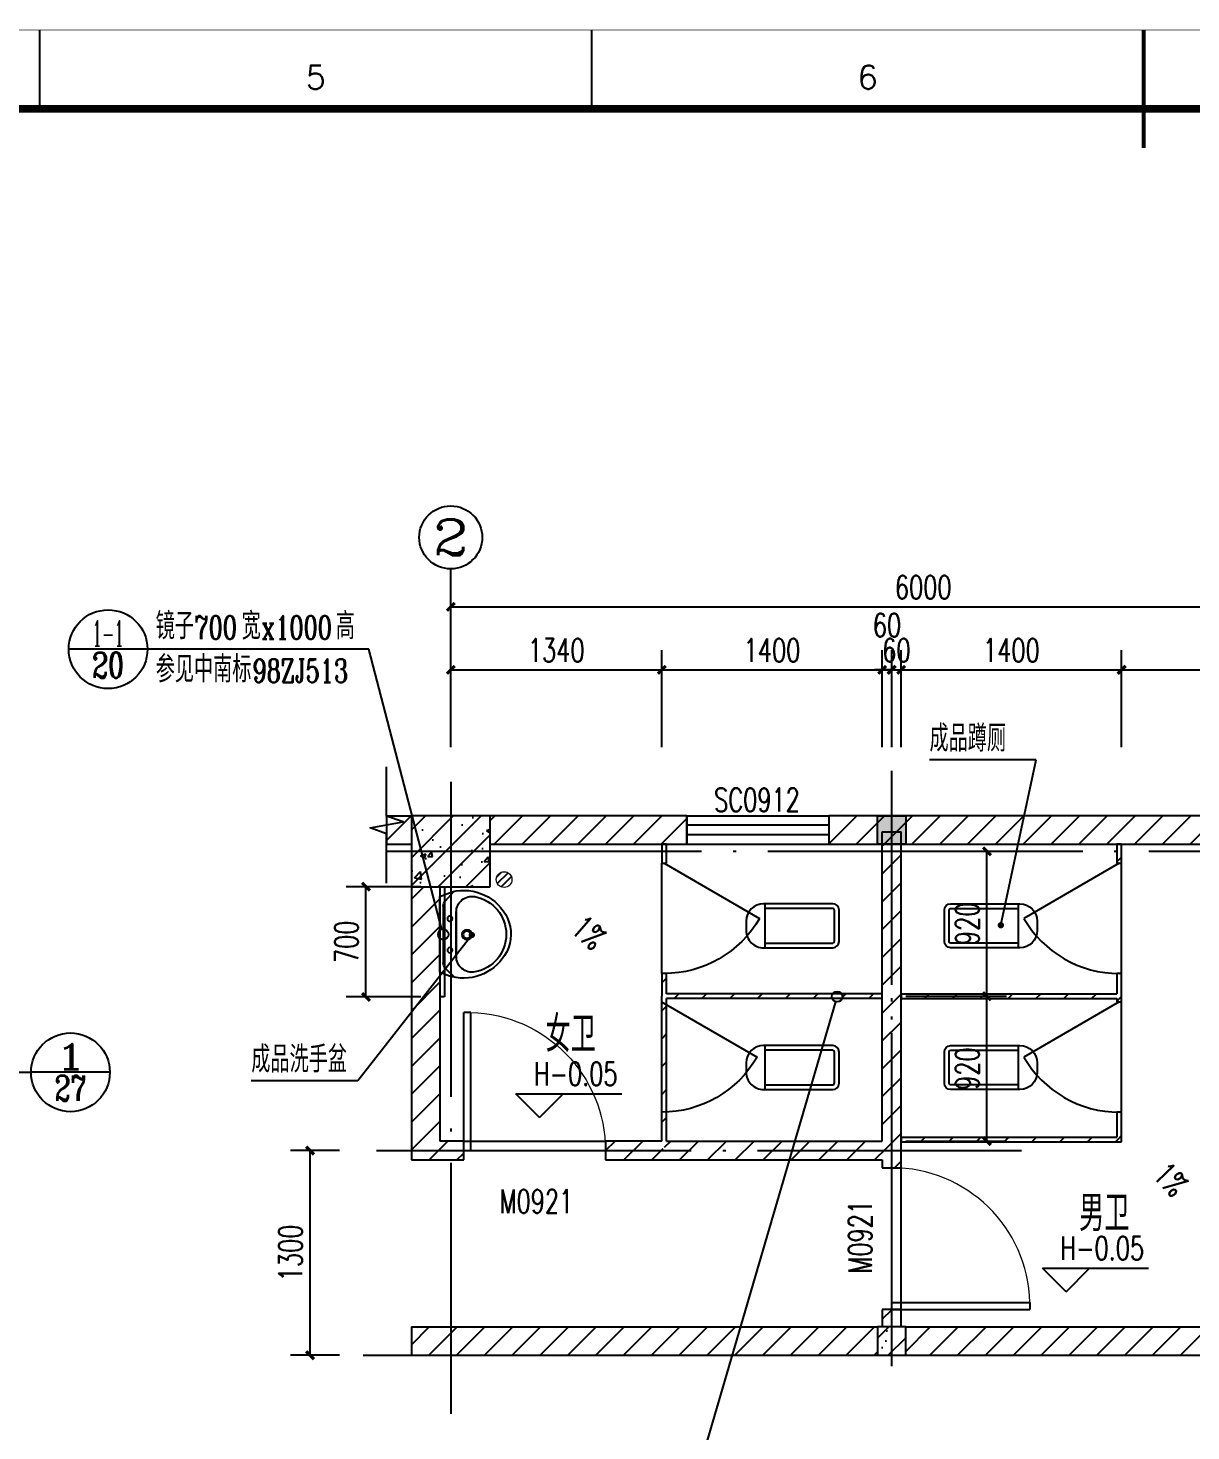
# Model space of a CAD drawing. Header units: millimetres. Extents: x 172649 to 472543, y 238332 to 449264.
# Drawn here: x 267250 to 274633, y 259150 to 268057 of the extents above; entities that cross this region are included whole.
import ezdxf
from ezdxf.enums import TextEntityAlignment as Align

# ---------------------------------------------------------------- set-up
doc = ezdxf.new("R2010")
doc.units = ezdxf.units.MM
doc.header["$LTSCALE"] = 1000
doc.linetypes.add('CENTER', pattern=[2, 1.25, -0.25, 0.25, -0.25])
doc.linetypes.add('DOTE', pattern=[2.42, 2, -0.2, 0.02, -0.2])
for name, color, linetype in [('AXIS', 3, 'Continuous'), ('AXIS_TEXT', 7, 'Continuous'), ('COLUMN', 7, 'Continuous'), ('DIM_ELEV', 3, 'Continuous'), ('DIM_IDEN', 3, 'Continuous'), ('DIM_LEAD', 3, 'Continuous'), ('DIM_SYMB', 3, 'Continuous'), ('DOTE', 1, 'CENTER'), ('FUR', 8, 'Continuous'), ('PUB_DIM', 3, 'Continuous'), ('PUB_HATCH', 8, 'Continuous'), ('PUB_TEXT', 7, 'Continuous'), ('RAIL', 163, 'Continuous'), ('WALL', 255, 'Continuous'), ('WINDOW', 2, 'Continuous'), ('WINDOW_TEXT', 7, 'Continuous'), ('工程做法表', 251, 'Continuous')]:
    doc.layers.add(name, color=color, linetype=linetype)
doc.layers.add('层 1', color=7, linetype='Continuous', lineweight=0)
doc.styles.add('_TCH_AXIS', font='COMPLEX', dxfattribs={"bigfont": 'GBCBIG'})
doc.styles.add('_TCH_DIM', font='SIMPLEX', dxfattribs={"bigfont": 'GBCBIG'})
doc.styles.add('_TCH_DIM_T3', font='SIMPLEX', dxfattribs={"width": 0.705882, "bigfont": 'GBCBIG'})
doc.styles.add('_TCH_LABEL', font='COMPLEX', dxfattribs={"bigfont": 'GBCBIG'})
doc.styles.add('_TCH_WINDOW', font='SIMPLEX', dxfattribs={"height": 3.5, "bigfont": 'GBCBIG'})
doc.styles.add('HZ', font='geditxt.shx', dxfattribs={"width": 0.75, "bigfont": 'hzfs_1.shx'})
doc.styles.get("Standard").update_dxf_attribs({"font": 'txt', "bigfont": 'gbcbig.shx'})
doc.dimstyles.new('_TCH_ARCH&&50', dxfattribs={"dimtxt": 148.75, "dimasz": 50, "dimexe": 125, "dimexo": 150, "dimgap": 50, "dimtad": 1, "dimdec": 0, "dimzin": 0, "dimdsep": 46, "dimtxsty": '_TCH_DIM_T3', "dimblk": 'ARCHTICK', "dimcen": 0.09, "dimclrt": 7, "dimazin": 2, "dimtfac": 1, "dimtdec": 0, "dimtix": 1, "dimtmove": 2, "dimatfit": 3, "dimfxl": 1, "dimtolj": 1, "dimtzin": 0, "dimarcsym": 0})
pattern_1 = [(45, (0, 89.76), (-88.388383, 88.388383), [])]
pattern_2 = [(45, (0, 0), (-88.388348, 88.388348), []), (50, (0, 0), (358.6301, -31.37607), [37.5, -412.5]), (355, (0, 0), (-69.37567, 376.09607), [30, -330]), (100.4514, (29.9, -2.6), (289.2547, 344.71977), [31.8701, -350.57106]), (46.1842, (0, 100), (533.6205, -82.7595), [56.25, -618.75]), (96.6356, (44.47, 93.1), (467.33135, 487.0589), [47.80514, -525.8565]), (351.1842, (0, 100), (467.331, 487.0593), [45, -495]), (21, (50, 75), (298.45353, -201.30945), [37.5, -412.5]), (326, (50, 75), (121.65767, 362.57502), [30, -330]), (71.4514, (74.87, 58.22), (420.1113, 161.26525), [31.8701, -350.57106]), (37.5, (0, 0), (6.079928, 166.446927), [0, -326, 0, -335, 0, -331.25]), (7.5, (0, 0), (131.53477, 197.20586), [0, -191, 0, -318.5, 0, -126.25]), (327.5, (-111.5, 0), (266.91122, -11.277436), [0, -125, 0, -390, 0, -517.5]), (317.5, (-161.5, 0), (291.59308, 50.05249), [0, -162.5, 0, -259, 0, -367.5])]

# ---------------------------------------------------------------- blocks, each defined once
blk = doc.blocks.new('GEDI_WK_A1')
at = {"color": 3}
for p, q in [((280.33, 584), (280.33, 594)), ((350.42, 584), (350.42, 594)), ((420.5, 584), (420.5, 594))]:
    blk.add_line(p, q, dxfattribs=at)
for points, const_width in [([(0, 0), (841, 0), (841, 594), (0, 594)], 0.1), ([(25, 10), (831, 10), (831, 584), (25, 584)], 1)]:
    blk.add_lwpolyline(points, close=True, dxfattribs=dict(at, const_width=const_width))
at = {"color": 3, "const_width": 0.5}
blk.add_lwpolyline([(420.5, 579), (420.5, 594)], dxfattribs=at)
at = {"color": 3}
for s, p in [('5', (315.38, 588)), ('6', (385.46, 588))]:
    blk.add_text(s, height=3, dxfattribs=at).set_placement(p, align=Align.MIDDLE)
blk = doc.blocks.new('831OOUV1')
for p, q in [((99.8, 0), (-99.8, 0)), ((-139.8, -40), (-139.8, -479.7)), ((-109.8, -40), (-109.8, -469.7)), ((99.8, -30), (-99.8, -30)), ((109.8, -469.7), (109.8, -40)), ((139.8, -479.7), (139.8, -40)), ((139.8, -469.7), (-139.8, -469.7)), ((-29.8, -589.7), (29.8, -589.7))]:
    blk.add_line(p, q)
for centre, radius, start, end in [((-99.8, -40), 40, 90, 180), ((99.8, -40), 40, 0, 90), ((-99.8, -40), 10, 90, 180), ((99.8, -40), 10, 0, 90), ((-29.8, -479.7), 110, 180, 270), ((29.8, -479.7), 110, 270, 0)]:
    blk.add_arc(centre, radius, start, end)
at = {"width": 0.8, "flags": 9}
for tag in ['YSIZE', 'XSIZE']:
    blk.add_attdef(tag, (0, 0), '', height=0.5, dxfattribs=at)
blk = doc.blocks.new('_E6')
for p, q in [((240.4, 0), (-240.4, 0)), ((-237.5, 0), (239.3, 0)), ((240.4, 0), (269.8, -78.5)), ((-213.1, -36.1), (-271.2, -90.6)), ((-240.4, 0), (-269.8, -78.5)), ((-178.9, -22.5), (181, -22.5)), ((216.7, -37.5), (273.5, -95.2)), ((141.1, -105.2), (-140.8, -105.2)), ((-140.8, -105.2), (141.1, -105.2))]:
    blk.add_line(p, q)
for centre, radius in [((-99.1, -65), 16.3), ((100.9, -65), 16.3), ((2.4, -172.5), 31.6), ((2.4, -172.5), 23)]:
    blk.add_circle(centre, radius)
for centre, radius, start, end in [((28.4, -151.9), 307.1, 166.17513, 244.72963), ((-178.9, -72.5), 50, 90, 133.18096), ((-28.4, -151.9), 307.1, 297.06391, 13.82487), ((181, -72.5), 50, 44.56072, 90), ((-140.8, -205.2), 100, 90, 190.56023), ((141.1, -205.2), 100, 349.43977, 90), ((0.2, -179), 243.4, 190.56023, 349.43977), ((-0.2, -201.5), 250.2, 245.80711, 296.46282), ((28.4, -151.9), 307.1, 266.58899, 266.59358)]:
    blk.add_arc(centre, radius, start, end)
at = {"width": 0.8, "flags": 9}
for tag in ['YSIZE', 'XSIZE']:
    blk.add_attdef(tag, (0, 0), '', height=0.5, dxfattribs=at)
blk = doc.blocks.new('_ArchTick')
at = {"color": 0, "linetype": 'ByBlock', "const_width": 0.4}
blk.add_lwpolyline([(-0.5, -0.5), (0.5, 0.5)], dxfattribs=at)
blk = doc.blocks.new('*D77')
at = {"layer": 'DEFPOINTS', "color": 0}
for p in [(269395.2, 262605), (269893.3, 262605), (269893.3, 261905)]:
    blk.add_point(p, dxfattribs=at)
at = {"layer": 'PUB_DIM', "color": 0, "lineweight": -2}
for p, q in [((269743.3, 262605), (269270.2, 262605)), ((269395.2, 261905), (269395.2, 262605)), ((269743.3, 261905), (269270.2, 261905))]:
    blk.add_line(p, q, dxfattribs=at)
at = {"layer": 'PUB_DIM', "color": 0, "lineweight": -2, "xscale": 50, "yscale": 50, "zscale": 50}
for p, rotation in [((269395.2, 262605), 90), ((269395.2, 261905), 270)]:
    blk.add_blockref('_ArchTick', p, dxfattribs=dict(at, rotation=rotation))
at = {"layer": 'PUB_DIM', "color": 7, "insert": (269270.9, 262255), "char_height": 148.75, "attachment_point": 5, "rotation": 90, "style": '_TCH_DIM_T3'}
blk.add_mtext('\\A1;700', dxfattribs=at)
blk = doc.blocks.new('*D160')
at = {"layer": 'DEFPOINTS', "color": 0}
for p in [(272673.3, 261910), (273338, 261910), (272673.3, 260990)]:
    blk.add_point(p, dxfattribs=at)
at = {"layer": 'PUB_DIM', "color": 0, "lineweight": -2}
for p, q in [((272823.3, 261910), (273463, 261910)), ((273338, 260990), (273338, 261910)), ((272823.3, 260990), (273463, 260990))]:
    blk.add_line(p, q, dxfattribs=at)
at = {"layer": 'PUB_DIM', "color": 0, "lineweight": -2, "xscale": 50, "yscale": 50, "zscale": 50}
for p, rotation in [((273338, 261910), 90), ((273338, 260990), 270)]:
    blk.add_blockref('_ArchTick', p, dxfattribs=dict(at, rotation=rotation))
at = {"layer": 'PUB_DIM', "color": 7, "insert": (273213.6, 261450), "char_height": 148.75, "attachment_point": 5, "rotation": 90, "style": '_TCH_DIM_T3'}
blk.add_mtext('\\A1;920', dxfattribs=at)
blk = doc.blocks.new('*D161')
at = {"layer": 'DEFPOINTS', "color": 0}
for p in [(272673.3, 262830), (273338, 262830), (272673.3, 261910)]:
    blk.add_point(p, dxfattribs=at)
at = {"layer": 'PUB_DIM', "color": 0, "lineweight": -2}
for p, q in [((272823.3, 262830), (273463, 262830)), ((273338, 261910), (273338, 262830)), ((272823.3, 261910), (273463, 261910))]:
    blk.add_line(p, q, dxfattribs=at)
at = {"layer": 'PUB_DIM', "color": 0, "lineweight": -2, "xscale": 50, "yscale": 50, "zscale": 50}
for p, rotation in [((273338, 262830), 90), ((273338, 261910), 270)]:
    blk.add_blockref('_ArchTick', p, dxfattribs=dict(at, rotation=rotation))
at = {"layer": 'PUB_DIM', "color": 7, "insert": (273213.6, 262370), "char_height": 148.75, "attachment_point": 5, "rotation": 90, "style": '_TCH_DIM_T3'}
blk.add_mtext('\\A1;920', dxfattribs=at)
blk = doc.blocks.new('*D162')
at = {"layer": 'AXIS', "color": 0, "lineweight": -2}
for p, q in [((269933.3, 263490.9), (269933.3, 264107.1)), ((271273.3, 263490.9), (271273.3, 264107.1)), ((269933.3, 263982.1), (271273.3, 263982.1))]:
    blk.add_line(p, q, dxfattribs=at)
at = {"layer": 'DEFPOINTS', "color": 0}
for p in [(271273.3, 263982.1), (269933.3, 263340.9), (271273.3, 263340.9)]:
    blk.add_point(p, dxfattribs=at)
at = {"layer": 'AXIS', "color": 0, "lineweight": -2, "xscale": 50, "yscale": 50, "zscale": 50, "rotation": 180}
blk.add_blockref('_ArchTick', (269933.3, 263982.1), dxfattribs=at)
at = {"layer": 'AXIS', "color": 0, "lineweight": -2, "xscale": 50, "yscale": 50, "zscale": 50}
blk.add_blockref('_ArchTick', (271273.3, 263982.1), dxfattribs=at)
at = {"layer": 'AXIS', "color": 7, "insert": (270603.3, 264106.4), "char_height": 148.75, "attachment_point": 5, "style": '_TCH_DIM_T3'}
blk.add_mtext('\\A1;1340', dxfattribs=at)
blk = doc.blocks.new('*D163')
at = {"layer": 'AXIS', "color": 0, "lineweight": -2}
for p, q in [((271273.3, 263490.9), (271273.3, 264107.1)), ((272673.3, 263490.9), (272673.3, 264107.1)), ((271273.3, 263982.1), (272673.3, 263982.1))]:
    blk.add_line(p, q, dxfattribs=at)
at = {"layer": 'DEFPOINTS', "color": 0}
for p in [(272673.3, 263982.1), (271273.3, 263340.9), (272673.3, 263340.9)]:
    blk.add_point(p, dxfattribs=at)
at = {"layer": 'AXIS', "color": 0, "lineweight": -2, "xscale": 50, "yscale": 50, "zscale": 50, "rotation": 180}
blk.add_blockref('_ArchTick', (271273.3, 263982.1), dxfattribs=at)
at = {"layer": 'AXIS', "color": 0, "lineweight": -2, "xscale": 50, "yscale": 50, "zscale": 50}
blk.add_blockref('_ArchTick', (272673.3, 263982.1), dxfattribs=at)
at = {"layer": 'AXIS', "color": 7, "insert": (271973.3, 264106.4), "char_height": 148.75, "attachment_point": 5, "style": '_TCH_DIM_T3'}
blk.add_mtext('\\A1;1400', dxfattribs=at)
blk = doc.blocks.new('*D164')
at = {"layer": 'AXIS', "color": 0, "lineweight": -2}
for p, q in [((272673.3, 263490.9), (272673.3, 264107.1)), ((272733.3, 263490.9), (272733.3, 264107.1)), ((272673.3, 263982.1), (272623.3, 263982.1)), ((272673.3, 263982.1), (272733.3, 263982.1)), ((272733.3, 263982.1), (272783.3, 263982.1))]:
    blk.add_line(p, q, dxfattribs=at)
at = {"layer": 'DEFPOINTS', "color": 0}
for p in [(272733.3, 263982.1), (272673.3, 263340.9), (272733.3, 263340.9)]:
    blk.add_point(p, dxfattribs=at)
at = {"layer": 'AXIS', "color": 0, "lineweight": -2, "xscale": 50, "yscale": 50, "zscale": 50}
blk.add_blockref('_ArchTick', (272673.3, 263982.1), dxfattribs=at)
at = {"layer": 'AXIS', "color": 0, "lineweight": -2, "xscale": 50, "yscale": 50, "zscale": 50, "rotation": 180}
blk.add_blockref('_ArchTick', (272733.3, 263982.1), dxfattribs=at)
at = {"layer": 'AXIS', "color": 7, "insert": (272703.3, 264265.8), "char_height": 148.75, "attachment_point": 5, "style": '_TCH_DIM_T3'}
blk.add_mtext('\\A1;60', dxfattribs=at)
blk = doc.blocks.new('*D165')
at = {"layer": 'AXIS', "color": 0, "lineweight": -2}
for p, q in [((272733.3, 263490.9), (272733.3, 264107.1)), ((272793.3, 263490.9), (272793.3, 264107.1)), ((272733.3, 263982.1), (272683.3, 263982.1)), ((272733.3, 263982.1), (272793.3, 263982.1)), ((272793.3, 263982.1), (272843.3, 263982.1))]:
    blk.add_line(p, q, dxfattribs=at)
at = {"layer": 'DEFPOINTS', "color": 0}
for p in [(272793.3, 263982.1), (272733.3, 263340.9), (272793.3, 263340.9)]:
    blk.add_point(p, dxfattribs=at)
at = {"layer": 'AXIS', "color": 0, "lineweight": -2, "xscale": 50, "yscale": 50, "zscale": 50}
blk.add_blockref('_ArchTick', (272733.3, 263982.1), dxfattribs=at)
at = {"layer": 'AXIS', "color": 0, "lineweight": -2, "xscale": 50, "yscale": 50, "zscale": 50, "rotation": 180}
blk.add_blockref('_ArchTick', (272793.3, 263982.1), dxfattribs=at)
at = {"layer": 'AXIS', "color": 7, "insert": (272763.3, 264106.4), "char_height": 148.75, "attachment_point": 5, "style": '_TCH_DIM_T3'}
blk.add_mtext('\\A1;60', dxfattribs=at)
blk = doc.blocks.new('*D166')
at = {"layer": 'AXIS', "color": 0, "lineweight": -2}
for p, q in [((272793.3, 263490.9), (272793.3, 264107.1)), ((274193.3, 263490.9), (274193.3, 264107.1)), ((272793.3, 263982.1), (274193.3, 263982.1))]:
    blk.add_line(p, q, dxfattribs=at)
at = {"layer": 'DEFPOINTS', "color": 0}
for p in [(274193.3, 263982.1), (272793.3, 263340.9), (274193.3, 263340.9)]:
    blk.add_point(p, dxfattribs=at)
at = {"layer": 'AXIS', "color": 0, "lineweight": -2, "xscale": 50, "yscale": 50, "zscale": 50, "rotation": 180}
blk.add_blockref('_ArchTick', (272793.3, 263982.1), dxfattribs=at)
at = {"layer": 'AXIS', "color": 0, "lineweight": -2, "xscale": 50, "yscale": 50, "zscale": 50}
blk.add_blockref('_ArchTick', (274193.3, 263982.1), dxfattribs=at)
at = {"layer": 'AXIS', "color": 7, "insert": (273493.3, 264106.4), "char_height": 148.75, "attachment_point": 5, "style": '_TCH_DIM_T3'}
blk.add_mtext('\\A1;1400', dxfattribs=at)
blk = doc.blocks.new('*D167')
at = {"layer": 'AXIS', "color": 0, "lineweight": -2}
for p, q in [((274193.3, 263490.9), (274193.3, 264107.1)), ((275933.3, 263490.9), (275933.3, 264107.1)), ((274193.3, 263982.1), (275933.3, 263982.1))]:
    blk.add_line(p, q, dxfattribs=at)
at = {"layer": 'DEFPOINTS', "color": 0}
for p in [(275933.3, 263982.1), (274193.3, 263340.9), (275933.3, 263340.9)]:
    blk.add_point(p, dxfattribs=at)
at = {"layer": 'AXIS', "color": 0, "lineweight": -2, "xscale": 50, "yscale": 50, "zscale": 50, "rotation": 180}
blk.add_blockref('_ArchTick', (274193.3, 263982.1), dxfattribs=at)
at = {"layer": 'AXIS', "color": 0, "lineweight": -2, "xscale": 50, "yscale": 50, "zscale": 50}
blk.add_blockref('_ArchTick', (275933.3, 263982.1), dxfattribs=at)
at = {"layer": 'AXIS', "color": 7, "insert": (275063.3, 264106.4), "char_height": 148.75, "attachment_point": 5, "style": '_TCH_DIM_T3'}
blk.add_mtext('\\A1;1740', dxfattribs=at)
blk = doc.blocks.new('*D181')
at = {"layer": 'DEFPOINTS', "color": 0}
for p in [(269040.4, 260930), (269377.3, 260930), (269377.3, 259630)]:
    blk.add_point(p, dxfattribs=at)
at = {"layer": 'PUB_DIM', "color": 0, "lineweight": -2}
for p, q in [((269227.3, 260930), (268915.4, 260930)), ((269040.4, 259630), (269040.4, 260930)), ((269227.3, 259630), (268915.4, 259630))]:
    blk.add_line(p, q, dxfattribs=at)
at = {"layer": 'PUB_DIM', "color": 0, "lineweight": -2, "xscale": 50, "yscale": 50, "zscale": 50}
for p, rotation in [((269040.4, 260930), 90), ((269040.4, 259630), 270)]:
    blk.add_blockref('_ArchTick', p, dxfattribs=dict(at, rotation=rotation))
at = {"layer": 'PUB_DIM', "color": 7, "insert": (268916, 260280), "char_height": 148.75, "attachment_point": 5, "rotation": 90, "style": '_TCH_DIM_T3'}
blk.add_mtext('\\A1;1300', dxfattribs=at)
blk = doc.blocks.new('*D183')
at = {"layer": 'AXIS', "color": 0, "lineweight": -2}
for p, q in [((269933.3, 263890.9), (269933.3, 264507.1)), ((275933.3, 263890.9), (275933.3, 264507.1)), ((269933.3, 264382.1), (275933.3, 264382.1))]:
    blk.add_line(p, q, dxfattribs=at)
at = {"layer": 'DEFPOINTS', "color": 0}
for p in [(275933.3, 264382.1), (269933.3, 263740.9), (275933.3, 263740.9)]:
    blk.add_point(p, dxfattribs=at)
at = {"layer": 'AXIS', "color": 0, "lineweight": -2, "xscale": 50, "yscale": 50, "zscale": 50, "rotation": 180}
blk.add_blockref('_ArchTick', (269933.3, 264382.1), dxfattribs=at)
at = {"layer": 'AXIS', "color": 0, "lineweight": -2, "xscale": 50, "yscale": 50, "zscale": 50}
blk.add_blockref('_ArchTick', (275933.3, 264382.1), dxfattribs=at)
at = {"layer": 'AXIS', "color": 7, "insert": (272933.3, 264506.4), "char_height": 148.75, "attachment_point": 5, "style": '_TCH_DIM_T3'}
blk.add_mtext('\\A1;6000', dxfattribs=at)
blk = doc.blocks.new('$TCHSYS$WIN2D')
for p, q in [((-0.5, 0.5), (0.5, 0.5)), ((-0.5, 0.5), (-0.5, -0.5)), ((0.5, 0.5), (0.5, -0.5)), ((0.5, 0.1667), (-0.5, 0.1667)), ((0.5, -0.1667), (-0.5, -0.1667)), ((-0.5, -0.5), (0.5, -0.5))]:
    blk.add_line(p, q)
blk = doc.blocks.new('$DorLib2D$00000001')
for p, q in [((0.45, 0.975), (0.5, 0.975)), ((0.45, 0), (0.45, 0.975)), ((0.5, 0), (0.5, 0.975)), ((0.5, 0), (0.45, 0))]:
    blk.add_line(p, q)
at = {"lineweight": 13}
blk.add_arc((0.475, 0), 0.975, 91.46928, 180, dxfattribs=at)
blk = doc.blocks.new('$DorLib2D$00000228')
at = {"color": 0}
blk.add_line((0.5, 0), (0, 0.866), dxfattribs=at)
blk.add_arc((0.5, 0), 1, 120, 180, dxfattribs=at)

msp = doc.modelspace()

# ---------------------------------------------------------------- hatches: boundary and pattern name
at = {"layer": 'COLUMN'}
h = msp.add_hatch(color=256, dxfattribs=at)
h.paths.add_polyline_path([(272823.3, 262875), (272823.3, 262965), (272643.3, 262965), (272643.3, 262875)])
h.paths.add_polyline_path([(272823.3, 262965), (272823.3, 263055), (272643.3, 263055), (272643.3, 262965)])
at = {"layer": 'PUB_HATCH'}
h = msp.add_hatch(dxfattribs=at)
h.set_pattern_fill('普通砖', color=256, scale=50, style=0)
h.set_pattern_definition(pattern_1)
h.paths.add_polyline_path([(269683.3, 262875), (269683.3, 263055), (269526.5, 263055), (269526.5, 262875)])
h = msp.add_hatch(dxfattribs=at)
h.set_pattern_fill('钢筋混凝土', color=256, scale=50, style=0)
h.set_pattern_definition(pattern_2)
h.paths.add_polyline_path([(269683.3, 263055), (269683.3, 262605), (270183.3, 262605), (270183.3, 263055)])
h = msp.add_hatch(dxfattribs=at)
h.set_pattern_fill('普通砖', color=256, scale=50, style=0)
h.set_pattern_definition(pattern_1)
h.paths.add_polyline_path([(270183.3, 263055), (270183.3, 262875), (271433.2, 262875), (271433.2, 263055)])
h = msp.add_hatch(dxfattribs=at)
h.set_pattern_fill('普通砖', color=256, scale=50, style=0)
h.set_pattern_definition(pattern_1)
h.paths.add_polyline_path([(275683.3, 262875), (275683.3, 263055), (272333.2, 263055), (272333.2, 262875)])
h = msp.add_hatch(dxfattribs=at)
h.set_pattern_fill('普通砖', color=256, scale=50, style=0)
h.set_pattern_definition(pattern_1)
h.paths.add_polyline_path([(272713.3, 260930), (272793.3, 260930), (272793.3, 262954.2), (272673.3, 262954.2), (272673.3, 260990)])
h = msp.add_hatch(dxfattribs=at)
h.set_pattern_fill('普通砖', color=256, scale=50, style=0)
h.set_pattern_definition(pattern_1)
h.paths.add_polyline_path([(274163.3, 262875), (274163.3, 262754), (274193.3, 262754), (274193.3, 262875)])
h = msp.add_hatch(dxfattribs=at)
h.set_pattern_fill('普通砖', color=256, scale=50, style=0)
h.set_pattern_definition(pattern_1)
h.paths.add_polyline_path([(269863.3, 262605), (269683.3, 262605), (269683.3, 260870), (269863.3, 260990)])
h = msp.add_hatch(dxfattribs=at)
h.set_pattern_fill('普通砖', color=256, scale=50, style=0)
h.set_pattern_definition(pattern_1)
h.paths.add_polyline_path([(271303.3, 261925), (271303.3, 262054), (271273.3, 262054), (271273.3, 261910), (271293.3, 261910)])
h = msp.add_hatch(dxfattribs=at)
h.set_pattern_fill('普通砖', color=256, scale=50, style=0)
h.set_pattern_definition(pattern_1)
h.paths.add_polyline_path([(271288.3, 260950), (271303.3, 260990), (271303.3, 261895), (271293.3, 261910), (271273.3, 261910), (271273.3, 260990)])
h = msp.add_hatch(dxfattribs=at)
h.set_pattern_fill('普通砖', color=256, scale=50, style=0)
h.set_pattern_definition(pattern_1)
h.paths.add_polyline_path([(272673.3, 261925), (271303.3, 261925), (271293.3, 261910), (271303.3, 261895), (272673.3, 261895)])
h = msp.add_hatch(dxfattribs=at)
h.set_pattern_fill('普通砖', color=256, scale=50, style=0)
h.set_pattern_definition(pattern_1)
h.paths.add_polyline_path([(272793.3, 261895), (274163.3, 261895), (274173.3, 261910), (274163.3, 261925), (272793.3, 261925)])
h = msp.add_hatch(dxfattribs=at)
h.set_pattern_fill('普通砖', color=256, scale=50, style=0)
h.set_pattern_definition(pattern_1)
h.paths.add_polyline_path([(274163.3, 261895), (274163.3, 261873.6), (274193.3, 261873.6), (274193.3, 261910), (274173.3, 261910)])
h = msp.add_hatch(dxfattribs=at)
h.set_pattern_fill('普通砖', color=256, scale=50, style=0)
h.set_pattern_definition(pattern_1)
h.paths.add_polyline_path([(274193.3, 260985), (274193.3, 261173.6), (274163.3, 261173.6), (274163.3, 261015)])
h = msp.add_hatch(dxfattribs=at)
h.set_pattern_fill('普通砖', color=256, scale=50, style=0)
h.set_pattern_definition(pattern_1)
h.paths.add_polyline_path([(269683.3, 260870), (270015.8, 260870), (270015.8, 260990), (269863.3, 260990)])
h = msp.add_hatch(dxfattribs=at)
h.set_pattern_fill('普通砖', color=256, scale=50, style=0)
h.set_pattern_definition(pattern_1)
h.paths.add_polyline_path([(271273.3, 260990), (270915.8, 260990), (270915.8, 260870), (271288.3, 260870), (271284.3, 260930)])
h = msp.add_hatch(dxfattribs=at)
h.set_pattern_fill('普通砖', color=256, scale=50, style=0)
h.set_pattern_definition(pattern_1)
h.paths.add_polyline_path([(271284.3, 260930), (271272.3, 260870), (272673.3, 260870), (272713.3, 260930), (272673.3, 260990), (271303.3, 260990)])
h = msp.add_hatch(dxfattribs=at)
h.set_pattern_fill('普通砖', color=256, scale=50, style=0)
h.set_pattern_definition(pattern_1)
h.paths.add_polyline_path([(272793.3, 260985), (274193.3, 260985), (274163.3, 261015), (272793.3, 261015)])
h = msp.add_hatch(dxfattribs=at)
h.set_pattern_fill('普通砖', color=256, scale=50, style=0)
h.set_pattern_definition(pattern_1)
h.paths.add_polyline_path([(272673.3, 260870), (272673.3, 260820.8), (272793.3, 260820.8), (272793.3, 260930), (272713.3, 260930)])
h = msp.add_hatch(dxfattribs=at)
h.set_pattern_fill('普通砖', color=256, scale=50, style=0)
h.set_pattern_definition(pattern_1)
h.paths.add_polyline_path([(272673.3, 259810), (272793.3, 259810), (272793.3, 259920.8), (272673.3, 259920.8)])
h = msp.add_hatch(dxfattribs=at)
h.set_pattern_fill('普通砖', color=256, scale=50, style=0)
h.set_pattern_definition(pattern_1)
h.paths.add_polyline_path([(272643.3, 259630), (272643.3, 259810), (269683.3, 259810), (269683.3, 259630)])
h = msp.add_hatch(dxfattribs=at)
h.set_pattern_fill('钢筋混凝土', color=256, scale=50, style=0)
h.set_pattern_definition(pattern_2)
h.paths.add_polyline_path([(272643.3, 259630), (272823.3, 259630), (272823.3, 259810), (272643.3, 259810)])
h = msp.add_hatch(dxfattribs=at)
h.set_pattern_fill('普通砖', color=256, scale=50, style=0)
h.set_pattern_definition(pattern_1)
h.paths.add_polyline_path([(275883.3, 259630), (275883.3, 259810), (272823.3, 259810), (272823.3, 259630)])
at = {"layer": '工程做法表'}
h = msp.add_hatch(dxfattribs=at)
h.set_pattern_fill('ANSI31', color=256, scale=20, style=0)
h.set_pattern_definition([(45, (13092.333, 63950.54), (-22.4506403, 22.4506403), [])])
h.paths.add_polyline_path([(270322.3, 262650.5, 1), (270222.3, 262650.5, 1)])

# ---------------------------------------------------------------- linework, layer by layer
at = {"layer": 'AXIS'}
msp.add_line((269933.3, 263740.9), (269933.3, 264623.2), dxfattribs=at)
msp.add_circle((269933.3, 264823.2), 200, dxfattribs=at)
at = {"layer": 'COLUMN'}
msp.add_lwpolyline([(272643.3, 263055), (272823.3, 263055), (272823.3, 262875), (272643.3, 262875), (272643.3, 263055)], dxfattribs=at)
at = {"layer": 'DIM_ELEV'}
for p, q in [((270496.7, 261139.9), (270346.7, 261289.9)), ((270346.7, 261289.9), (271020.7, 261289.9)), ((270496.7, 261139.9), (270646.7, 261289.9)), ((273840, 260033.1), (273690, 260183.1)), ((273690, 260183.1), (274364, 260183.1)), ((273840, 260033.1), (273990, 260183.1))]:
    msp.add_line(p, q, dxfattribs=at)
at = {"layer": 'DIM_IDEN'}
for p, q in [((268007.7, 264112.9), (267507.7, 264112.9)), ((269413.3, 264112.9), (268007.7, 264112.9)), ((269877.5, 262334.4), (269413.3, 264112.9)), ((272377.3, 261875.1), (271505.6, 258897.2)), ((264756.9, 261426.7), (267269, 261426.7)), ((267769, 261426.7), (267269, 261426.7))]:
    msp.add_line(p, q, dxfattribs=at)
for centre, radius in [((267757.7, 264112.9), 250), ((269885.9, 262302.2), 33.3), ((272386.7, 261907.1), 33.3), ((267519, 261426.7), 250)]:
    msp.add_circle(centre, radius, dxfattribs=at)
at = {"layer": 'DIM_LEAD'}
for p, q in [((273650.3, 263410.3), (272973.3, 263410.3)), ((273426.1, 262360.8), (273650.3, 263410.3)), ((270067.3, 262298.5), (269344, 261372.8)), ((269344, 261372.8), (268666.9, 261372.8))]:
    msp.add_line(p, q, dxfattribs=at)
at = {"layer": 'DIM_LEAD', "const_width": 20}
for points in [[(270073.5, 262306.3, 1), (270061.2, 262290.6, 1)], [(273424, 262351, 1), (273428.2, 262370.6, 1)]]:
    msp.add_lwpolyline(points, format="xyb", close=True, dxfattribs=at)
at = {"layer": 'DIM_SYMB'}
msp.add_lwpolyline([(269526.5, 262627.3), (269526.5, 262941), (269421.5, 262979.2), (269631.5, 263016.3), (269526.5, 263053.5), (269526.5, 263367.3)], dxfattribs=at)
for points in [[(270925.5, 262043.3, 0, 0, 0), (270618, 262314.2, 40, 0, 0), (270505.5, 262413.3, 0, 0, 0)], [(274209.5, 260870.8, 0, 0, 0), (274493.4, 260575.4, 40, 0, 0), (274597.4, 260467.3, 0, 0, 0)]]:
    msp.add_lwpolyline(points, format="xyseb", dxfattribs=at)
at = {"layer": 'DOTE', "linetype": 'DOTE'}
for p, q in [((272733.3, 259676.8), (272733.3, 263341.9)), ((272733.3, 259561.6), (272733.3, 263339.2)), ((269933.3, 263271), (269933.3, 259257.3)), ((269526.5, 262830), (276696.5, 262830)), ((269461, 260930), (273558.1, 260930)), ((269377.3, 259630), (276696.5, 259630))]:
    msp.add_line(p, q, dxfattribs=at)
at = {"layer": 'RAIL'}
for p, q in [((271273.3, 262875), (271273.3, 262754)), ((271303.3, 262875), (271273.3, 262875)), ((271303.3, 262754), (271303.3, 262875)), ((274163.3, 262875), (274163.3, 262754)), ((274193.3, 262875), (274163.3, 262875)), ((274193.3, 262754), (274193.3, 262875)), ((271273.3, 262754), (271303.3, 262754)), ((271273.3, 262054), (271273.3, 262754)), ((274163.3, 262754), (274193.3, 262754)), ((274193.3, 262054), (274193.3, 262754)), ((271303.3, 262054), (271273.3, 262054)), ((271273.3, 262054), (271273.3, 261910)), ((271303.3, 261925), (271303.3, 262054)), ((274193.3, 262054), (274163.3, 262054)), ((274163.3, 262054), (274163.3, 261925)), ((274193.3, 261910), (274193.3, 262054)), ((271273.3, 260990), (271273.3, 261910)), ((272673.3, 261925), (271303.3, 261925)), ((272673.3, 261895), (271303.3, 261895)), ((271303.3, 260990), (271303.3, 261895)), ((272673.3, 261895), (272673.3, 261925)), ((272793.3, 261925), (274163.3, 261925)), ((272793.3, 261925), (272793.3, 261895)), ((272793.3, 261895), (274163.3, 261895)), ((274163.3, 261895), (274163.3, 261873.6)), ((274163.3, 261873.6), (274193.3, 261873.6)), ((274193.3, 261873.6), (274193.3, 261910)), ((274193.3, 261173.6), (274193.3, 261873.6)), ((274193.3, 261173.6), (274163.3, 261173.6)), ((274163.3, 261173.6), (274163.3, 261015)), ((274193.3, 260985), (274193.3, 261173.6)), ((272793.3, 261015), (274163.3, 261015)), ((272793.3, 261015), (272793.3, 260985)), ((272793.3, 260985), (274193.3, 260985))]:
    msp.add_line(p, q, dxfattribs=at)
at = {"layer": 'WALL'}
for p, q in [((269526.5, 263055), (269683.3, 263055)), ((269526.5, 263055), (269526.5, 262875)), ((269683.3, 263055), (269683.3, 262605)), ((270183.3, 263055), (269683.3, 263055)), ((270183.3, 262605), (270183.3, 263055)), ((271433.2, 263055), (270183.3, 263055)), ((271433.2, 262875), (271433.2, 263055)), ((275683.3, 263055), (272333.2, 263055)), ((272333.2, 263055), (272333.2, 262875)), ((272673.3, 260990), (272673.3, 262954.2)), ((272673.3, 262954.2), (272793.3, 262954.2)), ((272793.3, 260930), (272793.3, 262954.2)), ((269526.5, 262875), (269683.3, 262875)), ((270183.3, 262875), (271433.2, 262875)), ((272333.2, 262875), (275683.3, 262875)), ((269683.3, 262605), (269683.3, 260870)), ((269683.3, 262605), (270183.3, 262605)), ((269863.3, 262605), (269863.3, 260990)), ((270015.8, 260990), (269863.3, 260990)), ((270015.8, 260870), (270015.8, 260990)), ((271273.3, 260990), (270915.8, 260990)), ((270915.8, 260990), (270915.8, 260870)), ((271303.3, 260990), (272673.3, 260990)), ((272793.3, 260820.8), (272793.3, 260930)), ((269683.3, 260870), (270015.8, 260870)), ((270915.8, 260870), (271288.3, 260870)), ((271272.3, 260870), (272673.3, 260870)), ((272673.3, 260870), (272673.3, 260820.8)), ((272673.3, 260820.8), (272793.3, 260820.8)), ((272793.3, 259920.8), (272673.3, 259920.8)), ((272673.3, 259920.8), (272673.3, 259810)), ((272793.3, 259810), (272793.3, 259920.8)), ((269683.3, 259810), (272643.3, 259810)), ((269683.3, 259810), (269683.3, 259630)), ((272823.3, 259810), (272643.3, 259810)), ((272643.3, 259810), (272643.3, 259630)), ((272823.3, 259810), (275883.3, 259810)), ((272823.3, 259630), (272823.3, 259810)), ((269683.3, 259630), (272643.3, 259630)), ((272643.3, 259630), (272823.3, 259630)), ((272823.3, 259630), (275883.3, 259630))]:
    msp.add_line(p, q, dxfattribs=at)
at = {"layer": 'WINDOW'}
for p, q in [((270015.8, 260990), (270915.8, 260990)), ((272793.3, 259920.8), (272793.3, 260820.8))]:
    msp.add_line(p, q, dxfattribs=at)
at = {"layer": 'WINDOW_TEXT'}
for p, q in [((269863.3, 262605), (269893.3, 262605)), ((269893.3, 262605), (269893.3, 261905)), ((269893.3, 261905), (269863.3, 261905))]:
    msp.add_line(p, q, dxfattribs=at)
at = {"layer": '层 1'}
msp.add_circle((270272.3, 262650.5), 50, dxfattribs=at)

# ---------------------------------------------------------------- block references
at = {"xscale": 50, "yscale": 50, "zscale": 50}
msp.add_blockref('GEDI_WK_A1', (253307.7, 238344.4), dxfattribs=at)
at = {"layer": 'FUR', "rotation": 270}
for p in [(272399.1, 262357.1), (272399.1, 261457.1)]:
    msp.add_blockref('831OOUV1', p, dxfattribs=at)
at = {"layer": 'FUR', "xscale": -1, "rotation": 90}
for p in [(273067.6, 262357.1), (273067.6, 261457.1)]:
    msp.add_blockref('831OOUV1', p, dxfattribs=at)
at = {"layer": 'RAIL', "xscale": 700, "rotation": 90}
for p, yscale, zscale in [((271288.3, 262404), -700, 30), ((274178.3, 262404), 700, 30), ((271272.3, 261523.6), -700, 100), ((274178.3, 261523.6), 700, 30)]:
    msp.add_blockref('$DorLib2D$00000228', p, dxfattribs=dict(at, yscale=yscale, zscale=zscale))
at = {"layer": 'RAIL', "xscale": -1, "rotation": 90}
msp.add_blockref('_E6', (269863.3, 262303.2), dxfattribs=at)
at = {"layer": 'WINDOW'}
ref = msp.add_blockref('$TCHSYS$WIN2D', (271883.2, 262965), dxfattribs=dict(at, xscale=900, yscale=180, zscale=900, rotation=359.9999999999989))
ref.add_attrib('A', 'SC0912', (271605.7, 263082.9), dxfattribs={"layer": 'WINDOW_TEXT', "height": 148.75, "style": '_TCH_WINDOW', "width": 0.705882})
ref = msp.add_blockref('$DorLib2D$00000001', (270465.8, 260930), dxfattribs=dict(at, xscale=-900, yscale=900, zscale=-900))
ref.add_attrib('A', 'M0921', (270243.3, 260533), dxfattribs={"layer": 'WINDOW_TEXT', "height": 148.75, "style": '_TCH_WINDOW', "width": 0.705882})
ref = msp.add_blockref('$DorLib2D$00000001', (272733.3, 260370.8), dxfattribs=dict(at, xscale=-900, yscale=-900, zscale=-900, rotation=90))
ref.add_attrib('A', 'M0921', (272607.8, 260148.3), dxfattribs={"layer": 'WINDOW_TEXT', "height": 148.75, "rotation": 90, "style": '_TCH_WINDOW', "width": 0.705882})

# ---------------------------------------------------------------- texts
at = {"layer": 'AXIS_TEXT', "style": '_TCH_AXIS', "width": 1.5}
msp.add_text('2', height=226.3, dxfattribs=at).set_placement((269820.2, 264710.1), (270046.5, 264710.1), align=Align.FIT)
at = {"layer": 'PUB_TEXT', "style": '_TCH_LABEL'}
for s, width, p, p2 in [('1-1', 0.525, (267657.1, 264133), (267858.4, 264133)), ('20', 0.772059, (267657.1, 263931.7), (267858.4, 263931.7)), ('1', 2.916667, (267418.4, 261446.8), (267619.6, 261446.8)), ('27', 0.772059, (267418.4, 261245.5), (267619.6, 261245.5))]:
    msp.add_text(s, height=161, dxfattribs=dict(at, width=width)).set_placement(p, p2, align=Align.FIT)
at = {"layer": 'PUB_TEXT'}
for s, height, style, p in [('镜子', 168.79, '_TCH_LABEL', (268060.2, 264176.5)), ('宽', 168.8, '_TCH_LABEL', (268606, 264176.5)), ('高', 168.8, '_TCH_LABEL', (269203.9, 264176.5)), ('参见中南标', 168.79, '_TCH_LABEL', (268060.2, 263902.1)), ('成品蹲厕', 168.79, '_TCH_DIM', (272973.3, 263462.8)), ('成品洗手盆', 168.79, '_TCH_DIM', (268666.9, 261425.3))]:
    msp.add_text(s, height=height, dxfattribs=dict(at, style=style)).set_placement(p)
for s, height, style, width, p in [('700', 148.75, '_TCH_LABEL', 0.705882, (268306, 264176.5)), ('x1000', 148.75, '_TCH_LABEL', 0.705882, (268728.9, 264176.5)), ('98ZJ513', 148.75, '_TCH_LABEL', 0.705882, (268674.6, 263902.1)), ('女卫 ', 228.19, 'HZ', 0.7, (270535.8, 261554.7)), ('H-0.05', 148.75, '_TCH_DIM', 0.705882, (270461.7, 261342.4)), ('男卫 ', 228.19, 'HZ', 0.7, (273923.1, 260417.7)), ('H-0.05', 148.75, '_TCH_DIM', 0.705882, (273805, 260235.6))]:
    msp.add_text(s, height=height, dxfattribs=dict(at, style=style, width=width)).set_placement(p)
at = {"layer": 'PUB_TEXT', "style": '_TCH_DIM', "width": 0.705882}
for rotation, p in [(318.62148, (270686.4, 262323.9)), (313.86109, (274382.4, 260766.7))]:
    msp.add_text('1%', height=148.75, rotation=rotation, dxfattribs=at).set_placement(p)

# ---------------------------------------------------------------- dimensions: what is measured, and where the dimension line sits
at = {"layer": 'AXIS'}
for p1, p2, text, picture, middle in [((269933.3, 263740.9), (275933.3, 263740.9), '6000', '*D183', (272933.3, 264506.4)), ((269933.3, 263340.9), (271273.3, 263340.9), '1340', '*D162', (270603.3, 264106.4)), ((271273.3, 263340.9), (272673.3, 263340.9), '1400', '*D163', (271973.3, 264106.4)), ((272733.3, 263340.9), (272793.3, 263340.9), '60', '*D165', (272763.3, 264106.4)), ((272793.3, 263340.9), (274193.3, 263340.9), '1400', '*D166', (273493.3, 264106.4)), ((274193.3, 263340.9), (275933.3, 263340.9), '1740', '*D167', (275063.3, 264106.4))]:
    dim = msp.add_aligned_dim(p1=p1, p2=p2, distance=641.1, text=text, dimstyle='_TCH_ARCH&&50', dxfattribs=at)
    dim.commit()
    dim.dimension.update_dxf_attribs({"geometry": picture, "text_midpoint": middle})
dim = msp.add_linear_dim(base=(272733.3, 263982.1), p1=(272673.3, 263340.9), p2=(272733.3, 263340.9), angle=0, text='60', dimstyle='_TCH_ARCH&&50', dxfattribs=at)
dim.commit()
dim.dimension.update_dxf_attribs({"geometry": '*D164', "text_midpoint": (272703.3, 264265.8), "dimtype": 129})
at = {"layer": 'PUB_DIM'}
for p1, p2, distance, text, picture, middle in [((272673.3, 261910), (272673.3, 262830), -664.6, '920', '*D161', (273213.6, 262370)), ((269893.3, 261905), (269893.3, 262605), 498.1, '700', '*D77', (269270.9, 262255)), ((272673.3, 260990), (272673.3, 261910), -664.6, '920', '*D160', (273213.6, 261450)), ((269377.3, 259630), (269377.3, 260930), 336.9, '1300', '*D181', (268916, 260280))]:
    dim = msp.add_aligned_dim(p1=p1, p2=p2, distance=distance, text=text, dimstyle='_TCH_ARCH&&50', dxfattribs=at)
    dim.commit()
    dim.dimension.update_dxf_attribs({"geometry": picture, "text_midpoint": middle})

doc.saveas('drawing.dxf')
